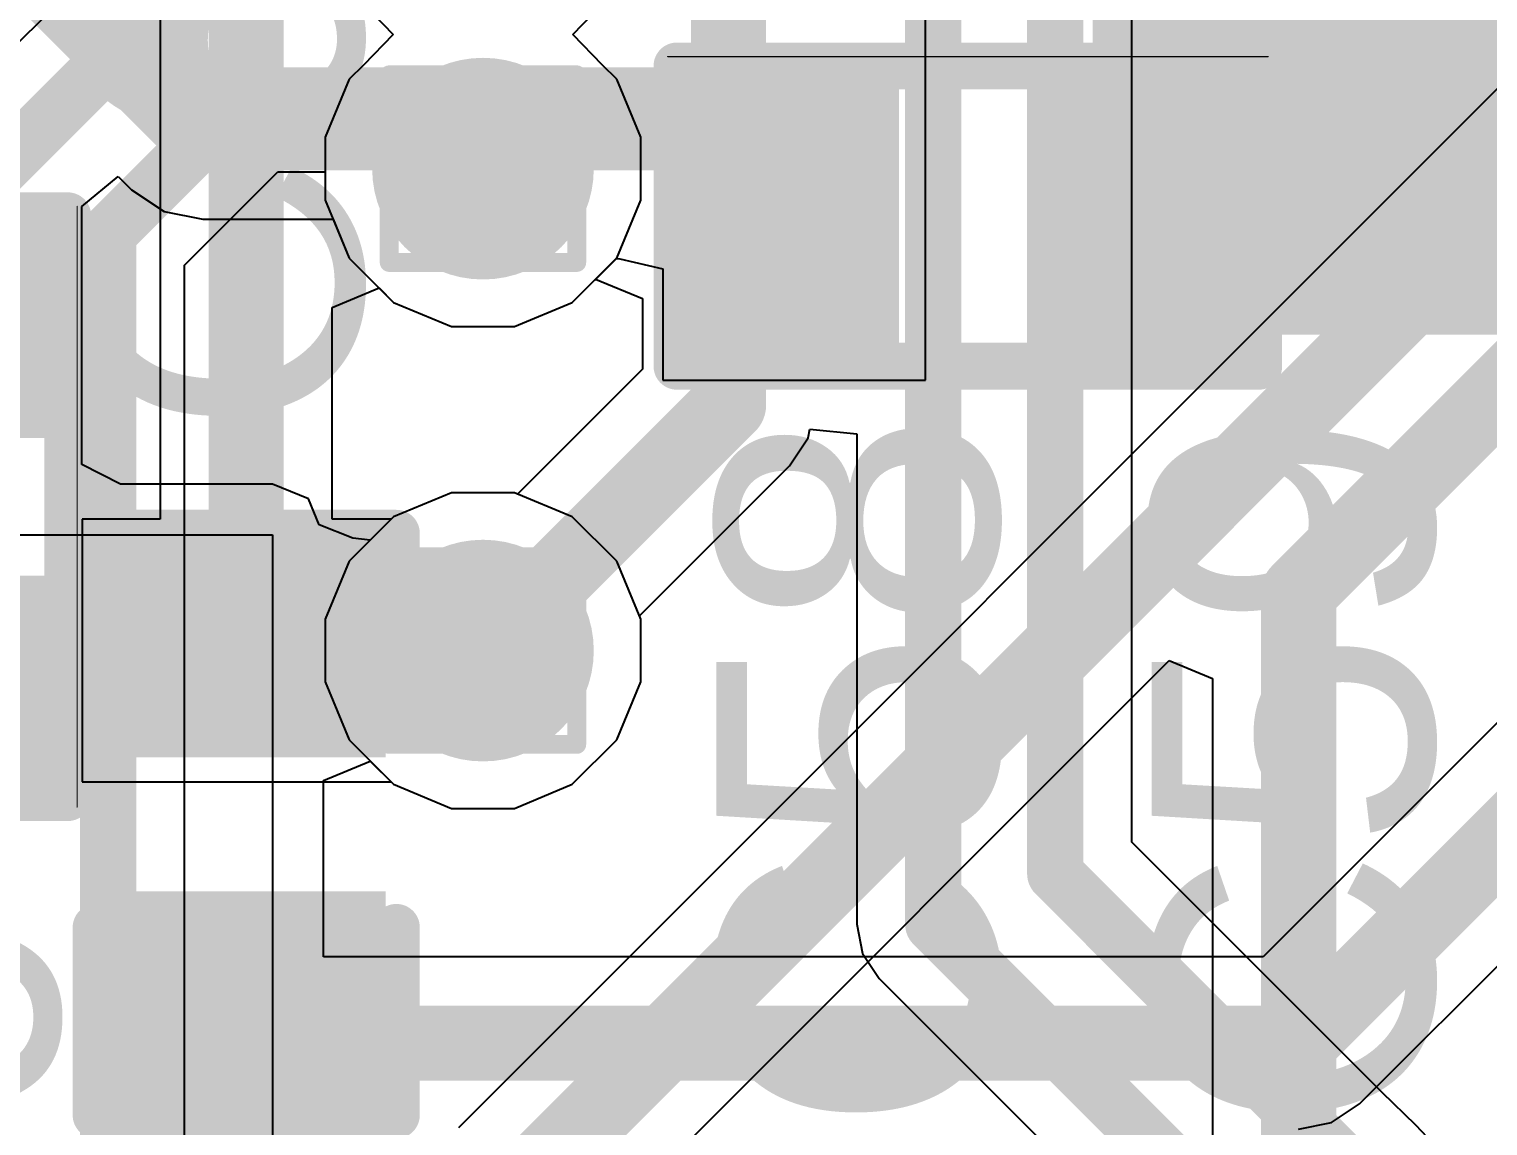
# Model space of a CAD drawing. Header units: inches. Extents: x -11 to 5433, y -4 to 5447.
# Drawn here: x 13.835 to 17.784, y 15.508 to 18.476 of the extents above; entities that cross this region are included whole.
import ezdxf

# ---------------------------------------------------------------- set-up
doc = ezdxf.new("R2010")
doc.units = ezdxf.units.IN
for name, color, linetype in [('Bottom Layer', 5, 'Continuous'), ('Bottom Overlay', 54, 'Continuous'), ('Bottom Paste', 16, 'Continuous'), ('Bottom Solder', 6, 'Continuous'), ('Drill Drawing', 1, 'Continuous'), ('Ground', 16, 'Continuous'), ('Power', 76, 'Continuous'), ('Top Layer', 1, 'Continuous'), ('Top Overlay', 2, 'Continuous'), ('Top Paste', 8, 'Continuous'), ('Top Solder', 216, 'Continuous'), ('Via Holes', 16, 'Continuous')]:
    doc.layers.add(name, color=color, linetype=linetype)
doc.styles.add('Arial', font='', dxfattribs={"height": 0.2})
doc.styles.get('Arial').set_extended_font_data('Arial')

# ---------------------------------------------------------------- blocks, each defined once
blk = doc.blocks.new('R___0402_B_65')
at = {"layer": 'Bottom Layer'}
for points in [[(-0.2412999999999999, 0.3174999999999999), (-0.2413000000000001, -0.3175), (-0.6985, -0.3174999999999999), (-0.6985, 0.3175)], [(0.6985, 0.3174999999999999), (0.6985, -0.3175), (0.2412999999999999, -0.3174999999999999), (0.2413000000000001, 0.3175)]]:
    blk.add_hatch(color=5, dxfattribs=at).paths.add_polyline_path(points)
at = {"layer": 'Bottom Paste'}
for points in [[(-0.2412999999999999, 0.3174999999999999), (-0.2413000000000001, -0.3175), (-0.6985, -0.3174999999999999), (-0.6985, 0.3175)], [(0.6985, 0.3174999999999999), (0.6985, -0.3175), (0.2412999999999999, -0.3174999999999999), (0.2413000000000001, 0.3175)]]:
    blk.add_hatch(color=16, dxfattribs=at).paths.add_polyline_path(points)
at = {"layer": 'Bottom Solder'}
for points in [[(-0.1862988399999999, 0.3725011599999999), (-0.18629884, -0.3725011600000001), (-0.75350116, -0.3725011599999999), (-0.75350116, 0.3725011600000001)], [(0.75350116, 0.3725011599999999), (0.75350116, -0.3725011600000001), (0.1862988399999999, -0.3725011599999999), (0.18629884, 0.3725011600000001)]]:
    blk.add_hatch(color=6, dxfattribs=at).paths.add_polyline_path(points)
at = {"layer": 'Bottom Overlay'}
for points in [[(-0.7874, 0.4064, 0.127, 0.127, 0), (0.7874, 0.4064, 0.127, 0.127, 0)], [(-0.7874, -0.4064, 0.127, 0.127, 0), (-0.7874, 0.4064, 0.127, 0.127, 0)], [(0.7874, -0.4064, 0.127, 0.127, 0), (0.7874, 0.4064, 0.127, 0.127, 0)], [(-0.8128, 0.4318, 0.0032258, 0.0032258, 0), (0.8128, 0.4318, 0.0032258, 0.0032258, 0)], [(-0.7874, -0.4064, 0.127, 0.127, 0), (0.7874, -0.4064, 0.127, 0.127, 0)]]:
    blk.add_lwpolyline(points, format="xyseb", dxfattribs=at)
for points in [[(-0.8191499999999999, 0.4064, 0.0635, 0.0635, 1), (-0.7556499999999999, 0.4064, 0.0635, 0.0635, 1)], [(-0.8191499999999999, 0.4064, 0.0635, 0.0635, 1), (-0.7556499999999999, 0.4064, 0.0635, 0.0635, 1)], [(0.7556499999999999, 0.4064, 0.0635, 0.0635, 1), (0.8191499999999999, 0.4064, 0.0635, 0.0635, 1)], [(0.7556499999999999, 0.4064, 0.0635, 0.0635, 1), (0.8191499999999999, 0.4064, 0.0635, 0.0635, 1)], [(-0.81360518, 0.4318, 0.0016129, 0.0016129, 1), (-0.8119948199999999, 0.4318, 0.0016129, 0.0016129, 1)], [(0.8119948199999999, 0.4318, 0.0016129, 0.0016129, 1), (0.81360518, 0.4318, 0.0016129, 0.0016129, 1)], [(-0.8191499999999999, -0.4064, 0.0635, 0.0635, 1), (-0.7556499999999999, -0.4064, 0.0635, 0.0635, 1)], [(-0.8191499999999999, -0.4064, 0.0635, 0.0635, 1), (-0.7556499999999999, -0.4064, 0.0635, 0.0635, 1)], [(0.7556499999999999, -0.4064, 0.0635, 0.0635, 1), (0.8191499999999999, -0.4064, 0.0635, 0.0635, 1)], [(0.7556499999999999, -0.4064, 0.0635, 0.0635, 1), (0.8191499999999999, -0.4064, 0.0635, 0.0635, 1)]]:
    blk.add_lwpolyline(points, format="xyseb", close=True, dxfattribs=at)
blk = doc.blocks.new('R___0402_B_82')
at = {"layer": 'Bottom Layer'}
for points in [[(-0.2413, 0.3175), (-0.2412999999999999, -0.3175), (-0.6985, -0.3175), (-0.6985, 0.3175)], [(0.6985, 0.3175), (0.6985, -0.3175), (0.2413, -0.3175), (0.2412999999999999, 0.3175)]]:
    blk.add_hatch(color=5, dxfattribs=at).paths.add_polyline_path(points)
at = {"layer": 'Bottom Paste'}
for points in [[(-0.2413, 0.3175), (-0.2412999999999999, -0.3175), (-0.6985, -0.3175), (-0.6985, 0.3175)], [(0.6985, 0.3175), (0.6985, -0.3175), (0.2413, -0.3175), (0.2412999999999999, 0.3175)]]:
    blk.add_hatch(color=16, dxfattribs=at).paths.add_polyline_path(points)
at = {"layer": 'Bottom Solder'}
for points in [[(-0.18629884, 0.37250116), (-0.1862988399999999, -0.37250116), (-0.75350116, -0.37250116), (-0.75350116, 0.37250116)], [(0.75350116, 0.37250116), (0.75350116, -0.37250116), (0.18629884, -0.37250116), (0.1862988399999999, 0.37250116)]]:
    blk.add_hatch(color=6, dxfattribs=at).paths.add_polyline_path(points)
at = {"layer": 'Bottom Overlay'}
for points in [[(-0.7874, -0.4064, 0.127, 0.127, 0), (-0.7874, 0.4064, 0.127, 0.127, 0)], [(0.7874, 0.4064, 0.127, 0.127, 0), (-0.7874, 0.4064, 0.127, 0.127, 0)], [(0.7874, -0.4064, 0.127, 0.127, 0), (0.7874, 0.4064, 0.127, 0.127, 0)], [(0.8128, 0.4318, 0.0032258, 0.0032258, 0), (-0.8128, 0.4318, 0.0032258, 0.0032258, 0)], [(0.7874, -0.4064, 0.127, 0.127, 0), (-0.7874, -0.4064, 0.127, 0.127, 0)]]:
    blk.add_lwpolyline(points, format="xyseb", dxfattribs=at)
for points in [[(-0.8191499999999999, 0.4064, 0.0635, 0.0635, 1), (-0.7556499999999999, 0.4064, 0.0635, 0.0635, 1)], [(-0.8191499999999999, 0.4064, 0.0635, 0.0635, 1), (-0.7556499999999999, 0.4064, 0.0635, 0.0635, 1)], [(0.7556499999999999, 0.4064, 0.0635, 0.0635, 1), (0.8191499999999999, 0.4064, 0.0635, 0.0635, 1)], [(0.7556499999999999, 0.4064, 0.0635, 0.0635, 1), (0.8191499999999999, 0.4064, 0.0635, 0.0635, 1)], [(-0.81360518, 0.4318, 0.0016129, 0.0016129, 1), (-0.8119948199999999, 0.4318, 0.0016129, 0.0016129, 1)], [(0.8119948199999999, 0.4318, 0.0016129, 0.0016129, 1), (0.81360518, 0.4318, 0.0016129, 0.0016129, 1)], [(-0.8191499999999999, -0.4064, 0.0635, 0.0635, 1), (-0.7556499999999999, -0.4064, 0.0635, 0.0635, 1)], [(-0.8191499999999999, -0.4064, 0.0635, 0.0635, 1), (-0.7556499999999999, -0.4064, 0.0635, 0.0635, 1)], [(0.7556499999999999, -0.4064, 0.0635, 0.0635, 1), (0.8191499999999999, -0.4064, 0.0635, 0.0635, 1)], [(0.7556499999999999, -0.4064, 0.0635, 0.0635, 1), (0.8191499999999999, -0.4064, 0.0635, 0.0635, 1)]]:
    blk.add_lwpolyline(points, format="xyseb", close=True, dxfattribs=at)
blk = doc.blocks.new('C___0402_171')
at = {"layer": 'Top Layer'}
for points in [[(-0.6985, -0.3175), (-0.6985, 0.3175), (-0.2412999999999999, 0.3175), (-0.2413, -0.3175)], [(0.2412999999999999, -0.3175), (0.2413, 0.3175), (0.6985, 0.3175), (0.6985, -0.3175)]]:
    blk.add_hatch(color=1, dxfattribs=at).paths.add_polyline_path(points)
at = {"layer": 'Top Paste'}
for points in [[(-0.6985, -0.3175), (-0.6985, 0.3175), (-0.2412999999999999, 0.3175), (-0.2413, -0.3175)], [(0.2412999999999999, -0.3175), (0.2413, 0.3175), (0.6985, 0.3175), (0.6985, -0.3175)]]:
    blk.add_hatch(color=8, dxfattribs=at).paths.add_polyline_path(points)
at = {"layer": 'Top Solder'}
for points in [[(-0.7584998799999999, -0.37749988), (-0.7584998799999999, 0.37749988), (-0.18130012, 0.37749988), (-0.18130012, -0.37749988)], [(0.18130012, -0.37749988), (0.18130012, 0.37749988), (0.7584998799999999, 0.37749988), (0.7584998799999999, -0.37749988)]]:
    blk.add_hatch(color=216, dxfattribs=at).paths.add_polyline_path(points)
at = {"layer": 'Top Overlay'}
for points in [[(-0.7874, 0.4064, 0.127, 0.127, 0), (-0.2794, 0.4064, 0.127, 0.127, 0)], [(-0.7874, 0.4064, 0.127, 0.127, 0), (-0.7874, -0.4064, 0.127, 0.127, 0)], [(0.2794, 0.4064, 0.127, 0.127, 0), (0.7874, 0.4064, 0.127, 0.127, 0)], [(0.7874, 0.4064, 0.127, 0.127, 0), (0.7874, -0.4064, 0.127, 0.127, 0)], [(-0.7874, -0.4064, 0.127, 0.127, 0), (-0.2794, -0.4064, 0.127, 0.127, 0)], [(0.2794, -0.4064, 0.127, 0.127, 0), (0.7874, -0.4064, 0.127, 0.127, 0)]]:
    blk.add_lwpolyline(points, format="xyseb", dxfattribs=at)
for points in [[(-0.8191499999999999, 0.4064, 0.0635, 0.0635, 1), (-0.7556499999999999, 0.4064, 0.0635, 0.0635, 1)], [(-0.8191499999999999, 0.4064, 0.0635, 0.0635, 1), (-0.7556499999999999, 0.4064, 0.0635, 0.0635, 1)], [(-0.31115, 0.4064, 0.0635, 0.0635, 1), (-0.24765, 0.4064, 0.0635, 0.0635, 1)], [(0.24765, 0.4064, 0.0635, 0.0635, 1), (0.31115, 0.4064, 0.0635, 0.0635, 1)], [(0.7556499999999999, 0.4064, 0.0635, 0.0635, 1), (0.8191499999999999, 0.4064, 0.0635, 0.0635, 1)], [(0.7556499999999999, 0.4064, 0.0635, 0.0635, 1), (0.8191499999999999, 0.4064, 0.0635, 0.0635, 1)], [(-0.8191499999999999, -0.4064, 0.0635, 0.0635, 1), (-0.7556499999999999, -0.4064, 0.0635, 0.0635, 1)], [(-0.8191499999999999, -0.4064, 0.0635, 0.0635, 1), (-0.7556499999999999, -0.4064, 0.0635, 0.0635, 1)], [(-0.31115, -0.4064, 0.0635, 0.0635, 1), (-0.24765, -0.4064, 0.0635, 0.0635, 1)], [(0.24765, -0.4064, 0.0635, 0.0635, 1), (0.31115, -0.4064, 0.0635, 0.0635, 1)], [(0.7556499999999999, -0.4064, 0.0635, 0.0635, 1), (0.8191499999999999, -0.4064, 0.0635, 0.0635, 1)], [(0.7556499999999999, -0.4064, 0.0635, 0.0635, 1), (0.8191499999999999, -0.4064, 0.0635, 0.0635, 1)]]:
    blk.add_lwpolyline(points, format="xyseb", close=True, dxfattribs=at)
blk = doc.blocks.new('C___0603_177')
at = {"layer": 'Top Layer'}
for points in [[(-0.3809999999999999, 0.4445), (-0.3809999999999999, -0.4445), (-1.143, -0.4445), (-1.143, 0.4445)], [(1.143, 0.4445), (1.143, -0.4445), (0.3809999999999999, -0.4445), (0.3809999999999999, 0.4445)]]:
    blk.add_hatch(color=1, dxfattribs=at).paths.add_polyline_path(points)
at = {"layer": 'Top Paste'}
for points in [[(-0.3809999999999999, 0.4445), (-0.3809999999999999, -0.4445), (-1.143, -0.4445), (-1.143, 0.4445)], [(1.143, 0.4445), (1.143, -0.4445), (0.3809999999999999, -0.4445), (0.3809999999999999, 0.4445)]]:
    blk.add_hatch(color=8, dxfattribs=at).paths.add_polyline_path(points)
at = {"layer": 'Top Solder'}
for points in [[(-0.3210001199999999, 0.50449988), (-0.3210001199999999, -0.50449988), (-1.20299988, -0.50449988), (-1.20299988, 0.50449988)], [(1.20299988, 0.50449988), (1.20299988, -0.50449988), (0.3210001199999999, -0.50449988), (0.3210001199999999, 0.50449988)]]:
    blk.add_hatch(color=216, dxfattribs=at).paths.add_polyline_path(points)
at = {"layer": 'Top Overlay'}
for points in [[(-1.2446, 0.5334, 0.127, 0.127, 0), (-0.4571999999999999, 0.5334, 0.127, 0.127, 0)], [(-1.2446, 0.5334, 0.127, 0.127, 0), (-1.2446, -0.5334, 0.127, 0.127, 0)], [(0.4571999999999999, 0.5334, 0.127, 0.127, 0), (1.2446, 0.5334, 0.127, 0.127, 0)], [(1.2446, 0.5334, 0.127, 0.127, 0), (1.2446, -0.5334, 0.127, 0.127, 0)], [(-1.2446, -0.5334, 0.127, 0.127, 0), (-0.4571999999999999, -0.5334, 0.127, 0.127, 0)], [(0.4571999999999999, -0.5334, 0.127, 0.127, 0), (1.2446, -0.5334, 0.127, 0.127, 0)]]:
    blk.add_lwpolyline(points, format="xyseb", dxfattribs=at)
for points in [[(-1.27635, 0.5334, 0.0635, 0.0635, 1), (-1.21285, 0.5334, 0.0635, 0.0635, 1)], [(-1.27635, 0.5334, 0.0635, 0.0635, 1), (-1.21285, 0.5334, 0.0635, 0.0635, 1)], [(-0.4889499999999999, 0.5334, 0.0635, 0.0635, 1), (-0.42545, 0.5334, 0.0635, 0.0635, 1)], [(0.42545, 0.5334, 0.0635, 0.0635, 1), (0.4889499999999999, 0.5334, 0.0635, 0.0635, 1)], [(1.21285, 0.5334, 0.0635, 0.0635, 1), (1.27635, 0.5334, 0.0635, 0.0635, 1)], [(1.21285, 0.5334, 0.0635, 0.0635, 1), (1.27635, 0.5334, 0.0635, 0.0635, 1)], [(-1.27635, -0.5334, 0.0635, 0.0635, 1), (-1.21285, -0.5334, 0.0635, 0.0635, 1)], [(-1.27635, -0.5334, 0.0635, 0.0635, 1), (-1.21285, -0.5334, 0.0635, 0.0635, 1)], [(-0.4889499999999999, -0.5334, 0.0635, 0.0635, 1), (-0.42545, -0.5334, 0.0635, 0.0635, 1)], [(0.42545, -0.5334, 0.0635, 0.0635, 1), (0.4889499999999999, -0.5334, 0.0635, 0.0635, 1)], [(1.21285, -0.5334, 0.0635, 0.0635, 1), (1.27635, -0.5334, 0.0635, 0.0635, 1)], [(1.21285, -0.5334, 0.0635, 0.0635, 1), (1.27635, -0.5334, 0.0635, 0.0635, 1)]]:
    blk.add_lwpolyline(points, format="xyseb", close=True, dxfattribs=at)

msp = doc.modelspace()

# ---------------------------------------------------------------- hatches: boundary and pattern name
at = {"layer": 'Bottom Layer'}
h = msp.add_hatch(color=5, dxfattribs=at)
edge = h.paths.add_edge_path()
edge.add_arc((15.06366812, 18.09845758), 0.2999994, 0, 360)
h = msp.add_hatch(color=5, dxfattribs=at)
edge = h.paths.add_edge_path()
edge.add_arc((15.06366812, 16.79399232), 0.2999994, 0, 360)
at = {"layer": 'Ground'}
h = msp.add_hatch(color=16, dxfattribs=at)
edge = h.paths.add_edge_path()
edge.add_arc((15.06366812, 18.09845758), 0.2999994, 0, 360)
h = msp.add_hatch(color=16, dxfattribs=at)
edge = h.paths.add_edge_path()
edge.add_arc((15.06366812, 16.79399232), 0.2999994, 0, 360)
at = {"layer": 'Power'}
h = msp.add_hatch(color=76, dxfattribs=at)
edge = h.paths.add_edge_path()
edge.add_arc((15.06366812, 18.09845758), 0.2999994, 0, 360)
h = msp.add_hatch(color=76, dxfattribs=at)
edge = h.paths.add_edge_path()
edge.add_arc((15.06366812, 16.79399232), 0.2999994, 0, 360)
at = {"layer": 'Top Layer'}
h = msp.add_hatch(color=1, dxfattribs=at)
edge = h.paths.add_edge_path()
edge.add_arc((15.06366812, 18.09845758), 0.2999994, 0, 360)
h = msp.add_hatch(color=1, dxfattribs=at)
edge = h.paths.add_edge_path()
edge.add_arc((15.06366812, 16.79399232), 0.2999994, 0, 360)
at = {"layer": 'Via Holes'}
h = msp.add_hatch(color=7, dxfattribs=at)
edge = h.paths.add_edge_path()
edge.add_arc((15.06366812, 18.09845758), 0.1499997, 0, 360)
h = msp.add_hatch(color=7, dxfattribs=at)
edge = h.paths.add_edge_path()
edge.add_arc((15.06366812, 16.79399232), 0.1499997, 0, 360)

# ---------------------------------------------------------------- linework, layer by layer
at = {"layer": 'Bottom Layer'}
for p, q in [((16.2621341, 18.41450724), (16.2621341, 18.50940418)), ((16.26212902, 17.52551232), (16.26212902, 18.41450724)), ((16.26212902, 18.41450724), (16.2621341, 18.41450724)), ((13.97756412, 17.99643594), (14.07619994, 18.07740606)), ((14.07619994, 18.07740606), (14.11252956, 18.04107644)), ((14.11252956, 18.04107644), (14.20074884, 17.98213066)), ((13.97756412, 17.371695), (13.97756412, 17.99643594)), ((14.20074884, 17.98213066), (14.3048101, 17.96142966)), ((14.3048101, 17.96142966), (14.3048228, 17.9614322)), ((14.3048228, 17.9614322), (14.65824602, 17.9614322)), ((14.65824602, 17.9614322), (14.70167748, 17.85658354)), ((14.70167748, 17.85658354), (14.82179408, 17.73646694)), ((15.30554216, 17.73646694), (15.42392902, 17.8548538)), ((15.42392902, 17.8548538), (15.4338274, 17.8546633)), ((15.4338274, 17.8546633), (15.55092902, 17.8271424)), ((15.55092902, 17.8271424), (15.55092902, 17.52551232)), ((14.82179408, 17.73646694), (14.97873306, 17.67145818)), ((15.14860318, 17.67145818), (15.30554216, 17.73646694)), ((14.97873306, 17.67145818), (15.14860318, 17.67145818)), ((15.55092902, 17.52551232), (16.26212902, 17.52551232)), ((13.97756666, 17.2977302), (13.97756412, 17.371695)), ((14.0825982, 17.24469246), (13.97756666, 17.2977302)), ((14.49418742, 17.24469246), (14.0825982, 17.24469246)), ((14.59139068, 17.20443092), (14.49418742, 17.24469246)), ((14.97873306, 17.22099172), (14.82179408, 17.15598296)), ((15.14860318, 17.22099172), (14.97873306, 17.22099172)), ((15.30554216, 17.15598296), (15.14860318, 17.22099172)), ((14.62045844, 17.13425326), (14.59139068, 17.20443092)), ((14.82179408, 17.15598296), (14.75865222, 17.0928411)), ((15.42565876, 17.03586636), (15.30554216, 17.15598296)), ((18.35654698, 17.1458255), (17.17545714, 15.96473312)), ((13.12666412, 17.10722766), (14.49418742, 17.10722766)), ((14.49418742, 17.10722766), (14.49418742, 15.2066752)), ((14.71110596, 17.09822844), (14.62045844, 17.13425326)), ((14.75865222, 17.0928411), (14.71110596, 17.09822844)), ((15.49066752, 16.87892738), (15.42565876, 17.03586636)), ((15.49066752, 16.70905726), (15.49066752, 16.87892738)), ((15.42565876, 16.55211828), (15.49066752, 16.70905726)), ((15.30554216, 16.43200168), (15.42565876, 16.55211828)), ((14.63165222, 16.4425376), (14.75865222, 16.49514354)), ((14.75865222, 16.49514354), (14.82179408, 16.43200168)), ((14.63165222, 15.96473312), (14.63165222, 16.4425376)), ((14.82179408, 16.43200168), (14.97873306, 16.36699292)), ((15.14860318, 16.36699292), (15.30554216, 16.43200168)), ((14.97873306, 16.36699292), (15.14860318, 16.36699292)), ((17.43681044, 15.56684466), (18.23921422, 16.3692459)), ((17.17545714, 15.96473312), (14.63165222, 15.96473312)), ((17.36119464, 15.51631898), (17.43681044, 15.56684466)), ((17.272, 15.49857708), (17.36119464, 15.51631898))]:
    msp.add_line(p, q, dxfattribs=at)
for points in [[(13.68381312, 18.85435396, 0.2794, 0.2794, 0), (14.3048101, 18.23335698, 0.2794, 0.2794, 0)], [(14.3048101, 18.23335698, 0.2794, 0.2794, 0), (14.92876872, 18.23335698, 0.2794, 0.2794, 0)], [(14.92876872, 18.23335698, 0.2794, 0.2794, 0), (15.06366812, 18.09845758, 0.2794, 0.2794, 0)], [(15.06366812, 18.09845758, 0.2794, 0.2794, 0), (15.19856752, 18.23335698, 0.2794, 0.2794, 0)], [(15.19856752, 18.23335698, 0.2794, 0.2794, 0), (15.64318436, 18.23335698, 0.2794, 0.2794, 0)], [(15.64318436, 18.23335698, 0.2794, 0.2794, 0), (15.90652902, 17.97001232, 0.2794, 0.2794, 0)], [(17.272, 15.7316551, 0.2032, 0.2032, 0), (18.66743028, 17.12708538, 0.2032, 0.2032, 0)], [(14.49418742, 15.7316551, 0.2032, 0.2032, 0), (17.272, 15.7316551, 0.2032, 0.2032, 0)]]:
    msp.add_lwpolyline(points, format="xyseb", dxfattribs=at)
for points in [[(14.2349601, 18.23335698, 0.1397, 0.1397, 1), (14.3746601, 18.23335698, 0.1397, 0.1397, 1)], [(14.2349601, 18.23335698, 0.1397, 0.1397, 1), (14.3746601, 18.23335698, 0.1397, 0.1397, 1)], [(14.85891872, 18.23335698, 0.1397, 0.1397, 1), (14.99861872, 18.23335698, 0.1397, 0.1397, 1)], [(14.85891872, 18.23335698, 0.1397, 0.1397, 1), (14.99861872, 18.23335698, 0.1397, 0.1397, 1)], [(15.12871752, 18.23335698, 0.1397, 0.1397, 1), (15.26841752, 18.23335698, 0.1397, 0.1397, 1)], [(15.12871752, 18.23335698, 0.1397, 0.1397, 1), (15.26841752, 18.23335698, 0.1397, 0.1397, 1)], [(15.57333436, 18.23335698, 0.1397, 0.1397, 1), (15.71303436, 18.23335698, 0.1397, 0.1397, 1)], [(15.57333436, 18.23335698, 0.1397, 0.1397, 1), (15.71303436, 18.23335698, 0.1397, 0.1397, 1)], [(14.99381812, 18.09845758, 0.1397, 0.1397, 1), (15.13351812, 18.09845758, 0.1397, 0.1397, 1)], [(14.99381812, 18.09845758, 0.1397, 0.1397, 1), (15.13351812, 18.09845758, 0.1397, 0.1397, 1)], [(15.83667902, 17.97001232, 0.1397, 0.1397, 1), (15.97637902, 17.97001232, 0.1397, 0.1397, 1)], [(14.44338742, 15.7316551, 0.1016, 0.1016, 1), (14.54498742, 15.7316551, 0.1016, 0.1016, 1)], [(17.2212, 15.7316551, 0.1016, 0.1016, 1), (17.3228, 15.7316551, 0.1016, 0.1016, 1)], [(17.2212, 15.7316551, 0.1016, 0.1016, 1), (17.3228, 15.7316551, 0.1016, 0.1016, 1)]]:
    msp.add_lwpolyline(points, format="xyseb", close=True, dxfattribs=at)
at = {"layer": 'Drill Drawing'}
for points in [[(14.80966812, 18.35245758, 0.0508, 0.0508, 0), (15.31766812, 18.35245758, 0.0508, 0.0508, 0)], [(14.80966812, 17.84445758, 0.0508, 0.0508, 0), (14.80966812, 18.35245758, 0.0508, 0.0508, 0)], [(15.31766812, 17.84445758, 0.0508, 0.0508, 0), (15.31766812, 18.35245758, 0.0508, 0.0508, 0)], [(14.91126812, 18.25085758, 0.0508, 0.0508, 0), (15.21606812, 18.25085758, 0.0508, 0.0508, 0)], [(14.91126812, 17.94605758, 0.0508, 0.0508, 0), (14.91126812, 18.25085758, 0.0508, 0.0508, 0)], [(15.21606812, 17.94605758, 0.0508, 0.0508, 0), (15.21606812, 18.25085758, 0.0508, 0.0508, 0)], [(14.91126812, 17.94605758, 0.0508, 0.0508, 0), (15.21606812, 17.94605758, 0.0508, 0.0508, 0)], [(14.80966812, 17.84445758, 0.0508, 0.0508, 0), (15.31766812, 17.84445758, 0.0508, 0.0508, 0)], [(14.80966812, 17.04799232, 0.0508, 0.0508, 0), (15.31766812, 17.04799232, 0.0508, 0.0508, 0)], [(14.80966812, 16.53999232, 0.0508, 0.0508, 0), (14.80966812, 17.04799232, 0.0508, 0.0508, 0)], [(15.31766812, 16.53999232, 0.0508, 0.0508, 0), (15.31766812, 17.04799232, 0.0508, 0.0508, 0)], [(14.91126812, 16.94639232, 0.0508, 0.0508, 0), (15.21606812, 16.94639232, 0.0508, 0.0508, 0)], [(14.91126812, 16.64159232, 0.0508, 0.0508, 0), (14.91126812, 16.94639232, 0.0508, 0.0508, 0)], [(15.21606812, 16.64159232, 0.0508, 0.0508, 0), (15.21606812, 16.94639232, 0.0508, 0.0508, 0)], [(14.91126812, 16.64159232, 0.0508, 0.0508, 0), (15.21606812, 16.64159232, 0.0508, 0.0508, 0)], [(14.80966812, 16.53999232, 0.0508, 0.0508, 0), (15.31766812, 16.53999232, 0.0508, 0.0508, 0)]]:
    msp.add_lwpolyline(points, format="xyseb", dxfattribs=at)
for points in [[(14.79696812, 18.35245758, 0.0254, 0.0254, 1), (14.82236812, 18.35245758, 0.0254, 0.0254, 1)], [(14.79696812, 18.35245758, 0.0254, 0.0254, 1), (14.82236812, 18.35245758, 0.0254, 0.0254, 1)], [(15.30496812, 18.35245758, 0.0254, 0.0254, 1), (15.33036812, 18.35245758, 0.0254, 0.0254, 1)], [(15.30496812, 18.35245758, 0.0254, 0.0254, 1), (15.33036812, 18.35245758, 0.0254, 0.0254, 1)], [(14.89856812, 18.25085758, 0.0254, 0.0254, 1), (14.92396812, 18.25085758, 0.0254, 0.0254, 1)], [(14.89856812, 18.25085758, 0.0254, 0.0254, 1), (14.92396812, 18.25085758, 0.0254, 0.0254, 1)], [(15.20336812, 18.25085758, 0.0254, 0.0254, 1), (15.22876812, 18.25085758, 0.0254, 0.0254, 1)], [(15.20336812, 18.25085758, 0.0254, 0.0254, 1), (15.22876812, 18.25085758, 0.0254, 0.0254, 1)], [(14.89856812, 17.94605758, 0.0254, 0.0254, 1), (14.92396812, 17.94605758, 0.0254, 0.0254, 1)], [(14.89856812, 17.94605758, 0.0254, 0.0254, 1), (14.92396812, 17.94605758, 0.0254, 0.0254, 1)], [(15.20336812, 17.94605758, 0.0254, 0.0254, 1), (15.22876812, 17.94605758, 0.0254, 0.0254, 1)], [(15.20336812, 17.94605758, 0.0254, 0.0254, 1), (15.22876812, 17.94605758, 0.0254, 0.0254, 1)], [(14.79696812, 17.84445758, 0.0254, 0.0254, 1), (14.82236812, 17.84445758, 0.0254, 0.0254, 1)], [(14.79696812, 17.84445758, 0.0254, 0.0254, 1), (14.82236812, 17.84445758, 0.0254, 0.0254, 1)], [(15.30496812, 17.84445758, 0.0254, 0.0254, 1), (15.33036812, 17.84445758, 0.0254, 0.0254, 1)], [(15.30496812, 17.84445758, 0.0254, 0.0254, 1), (15.33036812, 17.84445758, 0.0254, 0.0254, 1)], [(14.79696812, 17.04799232, 0.0254, 0.0254, 1), (14.82236812, 17.04799232, 0.0254, 0.0254, 1)], [(14.79696812, 17.04799232, 0.0254, 0.0254, 1), (14.82236812, 17.04799232, 0.0254, 0.0254, 1)], [(15.30496812, 17.04799232, 0.0254, 0.0254, 1), (15.33036812, 17.04799232, 0.0254, 0.0254, 1)], [(15.30496812, 17.04799232, 0.0254, 0.0254, 1), (15.33036812, 17.04799232, 0.0254, 0.0254, 1)], [(14.89856812, 16.94639232, 0.0254, 0.0254, 1), (14.92396812, 16.94639232, 0.0254, 0.0254, 1)], [(14.89856812, 16.94639232, 0.0254, 0.0254, 1), (14.92396812, 16.94639232, 0.0254, 0.0254, 1)], [(15.20336812, 16.94639232, 0.0254, 0.0254, 1), (15.22876812, 16.94639232, 0.0254, 0.0254, 1)], [(15.20336812, 16.94639232, 0.0254, 0.0254, 1), (15.22876812, 16.94639232, 0.0254, 0.0254, 1)], [(14.89856812, 16.64159232, 0.0254, 0.0254, 1), (14.92396812, 16.64159232, 0.0254, 0.0254, 1)], [(14.89856812, 16.64159232, 0.0254, 0.0254, 1), (14.92396812, 16.64159232, 0.0254, 0.0254, 1)], [(15.20336812, 16.64159232, 0.0254, 0.0254, 1), (15.22876812, 16.64159232, 0.0254, 0.0254, 1)], [(15.20336812, 16.64159232, 0.0254, 0.0254, 1), (15.22876812, 16.64159232, 0.0254, 0.0254, 1)], [(14.79696812, 16.53999232, 0.0254, 0.0254, 1), (14.82236812, 16.53999232, 0.0254, 0.0254, 1)], [(14.79696812, 16.53999232, 0.0254, 0.0254, 1), (14.82236812, 16.53999232, 0.0254, 0.0254, 1)], [(15.30496812, 16.53999232, 0.0254, 0.0254, 1), (15.33036812, 16.53999232, 0.0254, 0.0254, 1)], [(15.30496812, 16.53999232, 0.0254, 0.0254, 1), (15.33036812, 16.53999232, 0.0254, 0.0254, 1)]]:
    msp.add_lwpolyline(points, format="xyseb", close=True, dxfattribs=at)
at = {"layer": 'Ground'}
for p, q in [((16.82024068, 18.37641232), (16.82024068, 18.846927)), ((14.13944086, 18.77354894), (13.57214964, 18.20626026)), ((16.82024068, 16.27569262), (16.82024068, 18.37641232)), ((14.2560294, 17.83717032), (14.50853588, 18.0896768)), ((14.50853588, 18.0896768), (14.63666872, 18.0896768)), ((14.63666872, 18.0896768), (14.63666872, 18.01352252)), ((14.63666872, 18.01352252), (14.70167748, 17.85658354)), ((14.70167748, 17.85658354), (14.82179408, 17.73646694)), ((14.2560294, 6.641134800000001), (14.2560294, 17.83717032)), ((15.30554216, 17.73646694), (15.368651, 17.79957578)), ((15.368651, 17.79957578), (15.495651, 17.74696984)), ((14.82179408, 17.73646694), (14.97873306, 17.67145818)), ((15.14860318, 17.67145818), (15.30554216, 17.73646694)), ((15.495651, 17.74696984), (15.495651, 17.55559862)), ((14.97873306, 17.67145818), (15.14860318, 17.67145818)), ((15.495651, 17.55559862), (15.15740174, 17.21734682)), ((15.94406514, 17.36985858), (15.94868032, 17.39305894)), ((15.94868032, 17.39305894), (16.07568032, 17.38054944)), ((16.07568032, 17.38054944), (16.07568032, 16.05311496)), ((15.893542, 17.29424278), (15.94406514, 17.36985858)), ((15.48702262, 16.88772594), (15.893542, 17.29424278)), ((14.97873306, 17.22099172), (14.82179408, 17.15598296)), ((15.14860318, 17.22099172), (14.97873306, 17.22099172)), ((15.15740174, 17.21734682), (15.14860318, 17.22099172)), ((14.82179408, 17.15598296), (14.70167748, 17.03586636)), ((14.70167748, 17.03586636), (14.63666872, 16.87892738)), ((14.63666872, 16.87892738), (14.63666872, 16.70905726)), ((15.49066752, 16.87892738), (15.48702262, 16.88772594)), ((15.49066752, 16.70905726), (15.49066752, 16.87892738)), ((14.63666872, 16.70905726), (14.70167748, 16.55211828)), ((15.42565876, 16.55211828), (15.49066752, 16.70905726)), ((14.70167748, 16.55211828), (14.82179408, 16.43200168)), ((15.30554216, 16.43200168), (15.42565876, 16.55211828)), ((14.82179408, 16.43200168), (14.97873306, 16.36699292)), ((15.14860318, 16.36699292), (15.30554216, 16.43200168)), ((14.97873306, 16.36699292), (15.14860318, 16.36699292)), ((16.896334, 16.19959676), (16.82024068, 16.27569262)), ((16.89634416, 16.19958152), (16.896334, 16.19959676)), ((17.01858674, 16.0773364), (16.89634416, 16.19958152)), ((17.01859436, 16.07733132), (17.01858674, 16.0773364)), ((17.49800412, 15.59791902), (17.01859436, 16.07733132)), ((16.07568032, 16.05311496), (16.07567778, 16.05310226)), ((16.07567778, 16.05310226), (16.09145118, 15.97381616)), ((16.09145118, 15.97381616), (16.13636092, 15.90660268)), ((16.13636092, 15.90660268), (16.3698428, 15.67312334)), ((16.3698428, 15.67312334), (16.36984788, 15.67311572)), ((16.36984788, 15.67311572), (16.49210824, 15.5508579)), ((17.58948984, 15.50979626), (17.49800412, 15.59791902)), ((16.49210824, 15.5508579), (16.49211332, 15.55085028)), ((16.49211332, 15.55085028), (16.97108874, 15.07187486)), ((17.63616742, 15.45976334), (17.58948984, 15.50979626))]:
    msp.add_line(p, q, dxfattribs=at)
for points in [[(16.2828605, 16.05310226, 0.1524, 0.1524, 0), (16.2828605, 20.95906654, 0.1524, 0.1524, 0)], [(15.72872902, 17.45905322, 0.2032, 0.2032, 0), (15.72872902, 19.40607498, 0.2032, 0.2032, 0)], [(16.6130605, 18.37641232, 0.1524, 0.1524, 0), (16.6130605, 18.85902502, 0.1524, 0.1524, 0)], [(13.71864922, 18.05976068, 0.1524, 0.1524, 0), (14.28594552, 18.62705698, 0.1524, 0.1524, 0)], [(16.6130605, 16.18987364, 0.1524, 0.1524, 0), (16.6130605, 18.37641232, 0.1524, 0.1524, 0)], [(14.04884922, 17.9229893, 0.1524, 0.1524, 0), (14.4227169, 18.29685698, 0.1524, 0.1524, 0)], [(14.4227169, 18.29685698, 0.1524, 0.1524, 0), (14.86526872, 18.29685698, 0.1524, 0.1524, 0)], [(14.86526872, 18.29685698, 0.1524, 0.1524, 0), (15.06366812, 18.09845758, 0.1524, 0.1524, 0)], [(14.04884922, 6.55531582, 0.1524, 0.1524, 0), (14.04884922, 17.9229893, 0.1524, 0.1524, 0)], [(15.06366812, 16.79399232, 0.2032, 0.2032, 0), (15.72872902, 17.45905322, 0.2032, 0.2032, 0)], [(16.6130605, 16.18987364, 0.1524, 0.1524, 0), (16.74983442, 16.05309972, 0.1524, 0.1524, 0)], [(16.2828605, 16.05310226, 0.1524, 0.1524, 0), (16.51634746, 15.8196153, 0.1524, 0.1524, 0)], [(16.74982934, 16.05309718, 0.1524, 0.1524, 0), (16.74983188, 16.05309972, 0.1524, 0.1524, 0)], [(16.74982934, 16.05309718, 0.1524, 0.1524, 0), (16.87209478, 15.93083174, 0.1524, 0.1524, 0)], [(16.87209478, 15.93083174, 0.1524, 0.1524, 0), (17.44130878, 15.36161774, 0.1524, 0.1524, 0)], [(16.51634746, 15.8196153, 0.1524, 0.1524, 0), (16.6386129, 15.69734986, 0.1524, 0.1524, 0)], [(16.6386129, 15.69734986, 0.1524, 0.1524, 0), (16.6386129, 15.6973524, 0.1524, 0.1524, 0)], [(16.6386129, 15.69734986, 0.1524, 0.1524, 0), (17.20697346, 15.1289893, 0.1524, 0.1524, 0)]]:
    msp.add_lwpolyline(points, format="xyseb", dxfattribs=at)
for points in [[(16.5749605, 18.37641232, 0.0762, 0.0762, 1), (16.6511605, 18.37641232, 0.0762, 0.0762, 1)], [(16.5749605, 18.37641232, 0.0762, 0.0762, 1), (16.6511605, 18.37641232, 0.0762, 0.0762, 1)], [(14.3846169, 18.29685698, 0.0762, 0.0762, 1), (14.4608169, 18.29685698, 0.0762, 0.0762, 1)], [(14.3846169, 18.29685698, 0.0762, 0.0762, 1), (14.4608169, 18.29685698, 0.0762, 0.0762, 1)], [(14.82716872, 18.29685698, 0.0762, 0.0762, 1), (14.90336872, 18.29685698, 0.0762, 0.0762, 1)], [(14.82716872, 18.29685698, 0.0762, 0.0762, 1), (14.90336872, 18.29685698, 0.0762, 0.0762, 1)], [(15.02556812, 18.09845758, 0.0762, 0.0762, 1), (15.10176812, 18.09845758, 0.0762, 0.0762, 1)], [(14.01074922, 17.9229893, 0.0762, 0.0762, 1), (14.08694922, 17.9229893, 0.0762, 0.0762, 1)], [(14.01074922, 17.9229893, 0.0762, 0.0762, 1), (14.08694922, 17.9229893, 0.0762, 0.0762, 1)], [(15.67792902, 17.45905322, 0.1016, 0.1016, 1), (15.77952902, 17.45905322, 0.1016, 0.1016, 1)], [(15.67792902, 17.45905322, 0.1016, 0.1016, 1), (15.77952902, 17.45905322, 0.1016, 0.1016, 1)], [(15.01286812, 16.79399232, 0.1016, 0.1016, 1), (15.11446812, 16.79399232, 0.1016, 0.1016, 1)], [(16.5749605, 16.18987364, 0.0762, 0.0762, 1), (16.6511605, 16.18987364, 0.0762, 0.0762, 1)], [(16.5749605, 16.18987364, 0.0762, 0.0762, 1), (16.6511605, 16.18987364, 0.0762, 0.0762, 1)], [(16.2447605, 16.05310226, 0.0762, 0.0762, 1), (16.3209605, 16.05310226, 0.0762, 0.0762, 1)], [(16.2447605, 16.05310226, 0.0762, 0.0762, 1), (16.3209605, 16.05310226, 0.0762, 0.0762, 1)], [(16.71172934, 16.05309718, 0.0762, 0.0762, 1), (16.78792934, 16.05309718, 0.0762, 0.0762, 1)], [(16.71172934, 16.05309718, 0.0762, 0.0762, 1), (16.78792934, 16.05309718, 0.0762, 0.0762, 1)], [(16.71173188, 16.05309972, 0.0762, 0.0762, 1), (16.78793188, 16.05309972, 0.0762, 0.0762, 1)], [(16.71173442, 16.05309972, 0.0762, 0.0762, 1), (16.78793442, 16.05309972, 0.0762, 0.0762, 1)], [(16.83399478, 15.93083174, 0.0762, 0.0762, 1), (16.91019478, 15.93083174, 0.0762, 0.0762, 1)], [(16.83399478, 15.93083174, 0.0762, 0.0762, 1), (16.91019478, 15.93083174, 0.0762, 0.0762, 1)], [(16.47824746, 15.8196153, 0.0762, 0.0762, 1), (16.55444746, 15.8196153, 0.0762, 0.0762, 1)], [(16.47824746, 15.8196153, 0.0762, 0.0762, 1), (16.55444746, 15.8196153, 0.0762, 0.0762, 1)], [(16.6005129, 15.6973524, 0.0762, 0.0762, 1), (16.6767129, 15.6973524, 0.0762, 0.0762, 1)], [(16.6005129, 15.69734986, 0.0762, 0.0762, 1), (16.6767129, 15.69734986, 0.0762, 0.0762, 1)], [(16.6005129, 15.69734986, 0.0762, 0.0762, 1), (16.6767129, 15.69734986, 0.0762, 0.0762, 1)], [(16.6005129, 15.69734986, 0.0762, 0.0762, 1), (16.6767129, 15.69734986, 0.0762, 0.0762, 1)]]:
    msp.add_lwpolyline(points, format="xyseb", close=True, dxfattribs=at)
at = {"layer": 'Power'}
for p, q in [((14.74033628, 18.54492354), (14.82033612, 18.46195698)), ((15.30700012, 18.46195698), (15.38699996, 18.54492354)), ((14.82033612, 18.46195698), (14.74033628, 18.37899042)), ((15.38699996, 18.37899042), (15.30700012, 18.46195698)), ((14.74033628, 18.37899042), (14.70167748, 18.34033162)), ((15.42565876, 18.34033162), (15.38699996, 18.37899042)), ((14.70167748, 18.34033162), (14.63666872, 18.18339264)), ((17.85431786, 18.35920382), (14.9970363, 15.50191972)), ((15.49066752, 18.18339264), (15.42565876, 18.34033162)), ((14.63666872, 18.18339264), (14.63666872, 18.01352252)), ((15.49066752, 18.01352252), (15.49066752, 18.18339264)), ((14.63666872, 18.01352252), (14.70167748, 17.85658354)), ((15.42565876, 17.85658354), (15.49066752, 18.01352252)), ((14.70167748, 17.85658354), (14.82179408, 17.73646694)), ((15.30554216, 17.73646694), (15.42565876, 17.85658354)), ((14.82179408, 17.73646694), (14.97873306, 17.67145818)), ((15.14860318, 17.67145818), (15.30554216, 17.73646694)), ((14.97873306, 17.67145818), (15.14860318, 17.67145818)), ((14.97873306, 17.22099172), (14.82179408, 17.15598296)), ((15.14860318, 17.22099172), (14.97873306, 17.22099172)), ((15.30554216, 17.15598296), (15.14860318, 17.22099172)), ((14.82179408, 17.15598296), (14.70167748, 17.03586636)), ((15.42565876, 17.03586636), (15.30554216, 17.15598296)), ((14.70167748, 17.03586636), (14.63666872, 16.87892738)), ((15.49066752, 16.87892738), (15.42565876, 17.03586636)), ((14.63666872, 16.87892738), (14.63666872, 16.70905726)), ((15.49066752, 16.70905726), (15.49066752, 16.87892738)), ((15.32665718, 15.17229884), (16.92158922, 16.76722834)), ((16.92158922, 16.76722834), (17.03892198, 16.71862798)), ((14.63666872, 16.70905726), (14.70167748, 16.55211828)), ((15.42565876, 16.55211828), (15.49066752, 16.70905726)), ((17.03892198, 16.71862798), (17.03892198, 13.040233)), ((14.70167748, 16.55211828), (14.82179408, 16.43200168)), ((15.30554216, 16.43200168), (15.42565876, 16.55211828)), ((14.82179408, 16.43200168), (14.97873306, 16.36699292)), ((15.14860318, 16.36699292), (15.30554216, 16.43200168)), ((14.97873306, 16.36699292), (15.14860318, 16.36699292))]:
    msp.add_line(p, q, dxfattribs=at)
for points in [[(17.272, 16.951706, 0.2032, 0.2032, 0), (21.0606005, 20.7403065, 0.2032, 0.2032, 0)], [(14.90330268, 15.07856522, 0.2032, 0.2032, 0), (20.1668634, 20.34212594, 0.2032, 0.2032, 0)], [(17.272, 12.6746, 0.2032, 0.2032, 0), (17.272, 16.951706, 0.2032, 0.2032, 0)]]:
    msp.add_lwpolyline(points, format="xyseb", dxfattribs=at)
msp.add_lwpolyline([(17.2212, 16.951706, 0.1016, 0.1016, 1), (17.3228, 16.951706, 0.1016, 0.1016, 1)], format="xyseb", close=True, dxfattribs=at)
msp.add_lwpolyline([(17.2212, 16.951706, 0.1016, 0.1016, 1), (17.3228, 16.951706, 0.1016, 0.1016, 1)], format="xyseb", close=True, dxfattribs=at)
at = {"layer": 'Top Layer'}
for p, q in [((14.18963634, 18.66548718), (14.18963634, 17.14959232)), ((15.30700012, 18.46195698), (15.38699996, 18.54492354)), ((15.38699996, 18.37899042), (15.30700012, 18.46195698)), ((15.42565876, 18.34033162), (15.38699996, 18.37899042)), ((15.49066752, 18.18339264), (15.42565876, 18.34033162)), ((15.49066752, 18.01352252), (15.49066752, 18.18339264)), ((15.42565876, 17.85658354), (15.49066752, 18.01352252)), ((15.30554216, 17.73646694), (15.42565876, 17.85658354)), ((14.65579238, 17.7228627), (14.78279238, 17.77546864)), ((14.78279238, 17.77546864), (14.82179408, 17.73646694)), ((14.82179408, 17.73646694), (14.97873306, 17.67145818)), ((15.14860318, 17.67145818), (15.30554216, 17.73646694)), ((14.65579238, 17.14959232), (14.65579238, 17.7228627)), ((14.97873306, 17.67145818), (15.14860318, 17.67145818)), ((14.97873306, 17.22099172), (14.82179408, 17.15598296)), ((15.14860318, 17.22099172), (14.97873306, 17.22099172)), ((15.30554216, 17.15598296), (15.14860318, 17.22099172)), ((14.18963634, 17.14959232), (13.97821436, 17.14959232)), ((13.97821436, 17.14959232), (13.97821436, 16.43839232)), ((14.81540344, 17.14959232), (14.65579238, 17.14959232)), ((14.82179408, 17.15598296), (14.81540344, 17.14959232)), ((15.42565876, 17.03586636), (15.30554216, 17.15598296)), ((15.49066752, 16.87892738), (15.42565876, 17.03586636)), ((15.49066752, 16.70905726), (15.49066752, 16.87892738)), ((15.42565876, 16.55211828), (15.49066752, 16.70905726)), ((15.30554216, 16.43200168), (15.42565876, 16.55211828)), ((13.97821436, 16.43839232), (14.81540344, 16.43839232)), ((14.81540344, 16.43839232), (14.82179408, 16.43200168)), ((14.82179408, 16.43200168), (14.97873306, 16.36699292)), ((15.14860318, 16.36699292), (15.30554216, 16.43200168)), ((14.97873306, 16.36699292), (15.14860318, 16.36699292))]:
    msp.add_line(p, q, dxfattribs=at)
for points in [[(14.42271436, 16.79399232, 0.2032, 0.2032, 0), (14.42271436, 18.76203258, 0.2032, 0.2032, 0)], [(14.42271436, 16.79399232, 0.2032, 0.2032, 0), (15.06366812, 16.79399232, 0.2032, 0.2032, 0)]]:
    msp.add_lwpolyline(points, format="xyseb", dxfattribs=at)
for points in [[(14.37191436, 16.79399232, 0.1016, 0.1016, 1), (14.47351436, 16.79399232, 0.1016, 0.1016, 1)], [(14.37191436, 16.79399232, 0.1016, 0.1016, 1), (14.47351436, 16.79399232, 0.1016, 0.1016, 1)], [(15.01286812, 16.79399232, 0.1016, 0.1016, 1), (15.11446812, 16.79399232, 0.1016, 0.1016, 1)]]:
    msp.add_lwpolyline(points, format="xyseb", close=True, dxfattribs=at)

# ---------------------------------------------------------------- block references
for name, p, rotation in [('C___0603_177', (17.31155796, 18.95699282), 90), ('R___0402_B_82', (13.53306412, 17.18342766), 270), ('C___0402_171', (14.42271436, 16.32409232), 90)]:
    msp.add_blockref(name, p, dxfattribs=dict(rotation=rotation))
msp.add_blockref('R___0402_B_65', (16.37642902, 17.97001232))

# ---------------------------------------------------------------- texts
at = {"layer": 'Bottom Overlay', "style": 'Arial', "text_generation_flag": 2}
msp.add_text('R50', height=0.7619999999999999, rotation=270, dxfattribs=at).set_placement((13.15191172, 14.14358614))
at = {"layer": 'Top Overlay', "style": 'Arial'}
for s, p in [('C66', (14.7361402, 17.3751875)), ('C58', (16.457803, 15.4898725)), ('C59', (17.63603534, 15.4898725))]:
    msp.add_text(s, height=0.7619999999999999, rotation=90, dxfattribs=at).set_placement(p)

doc.saveas('drawing.dxf')
